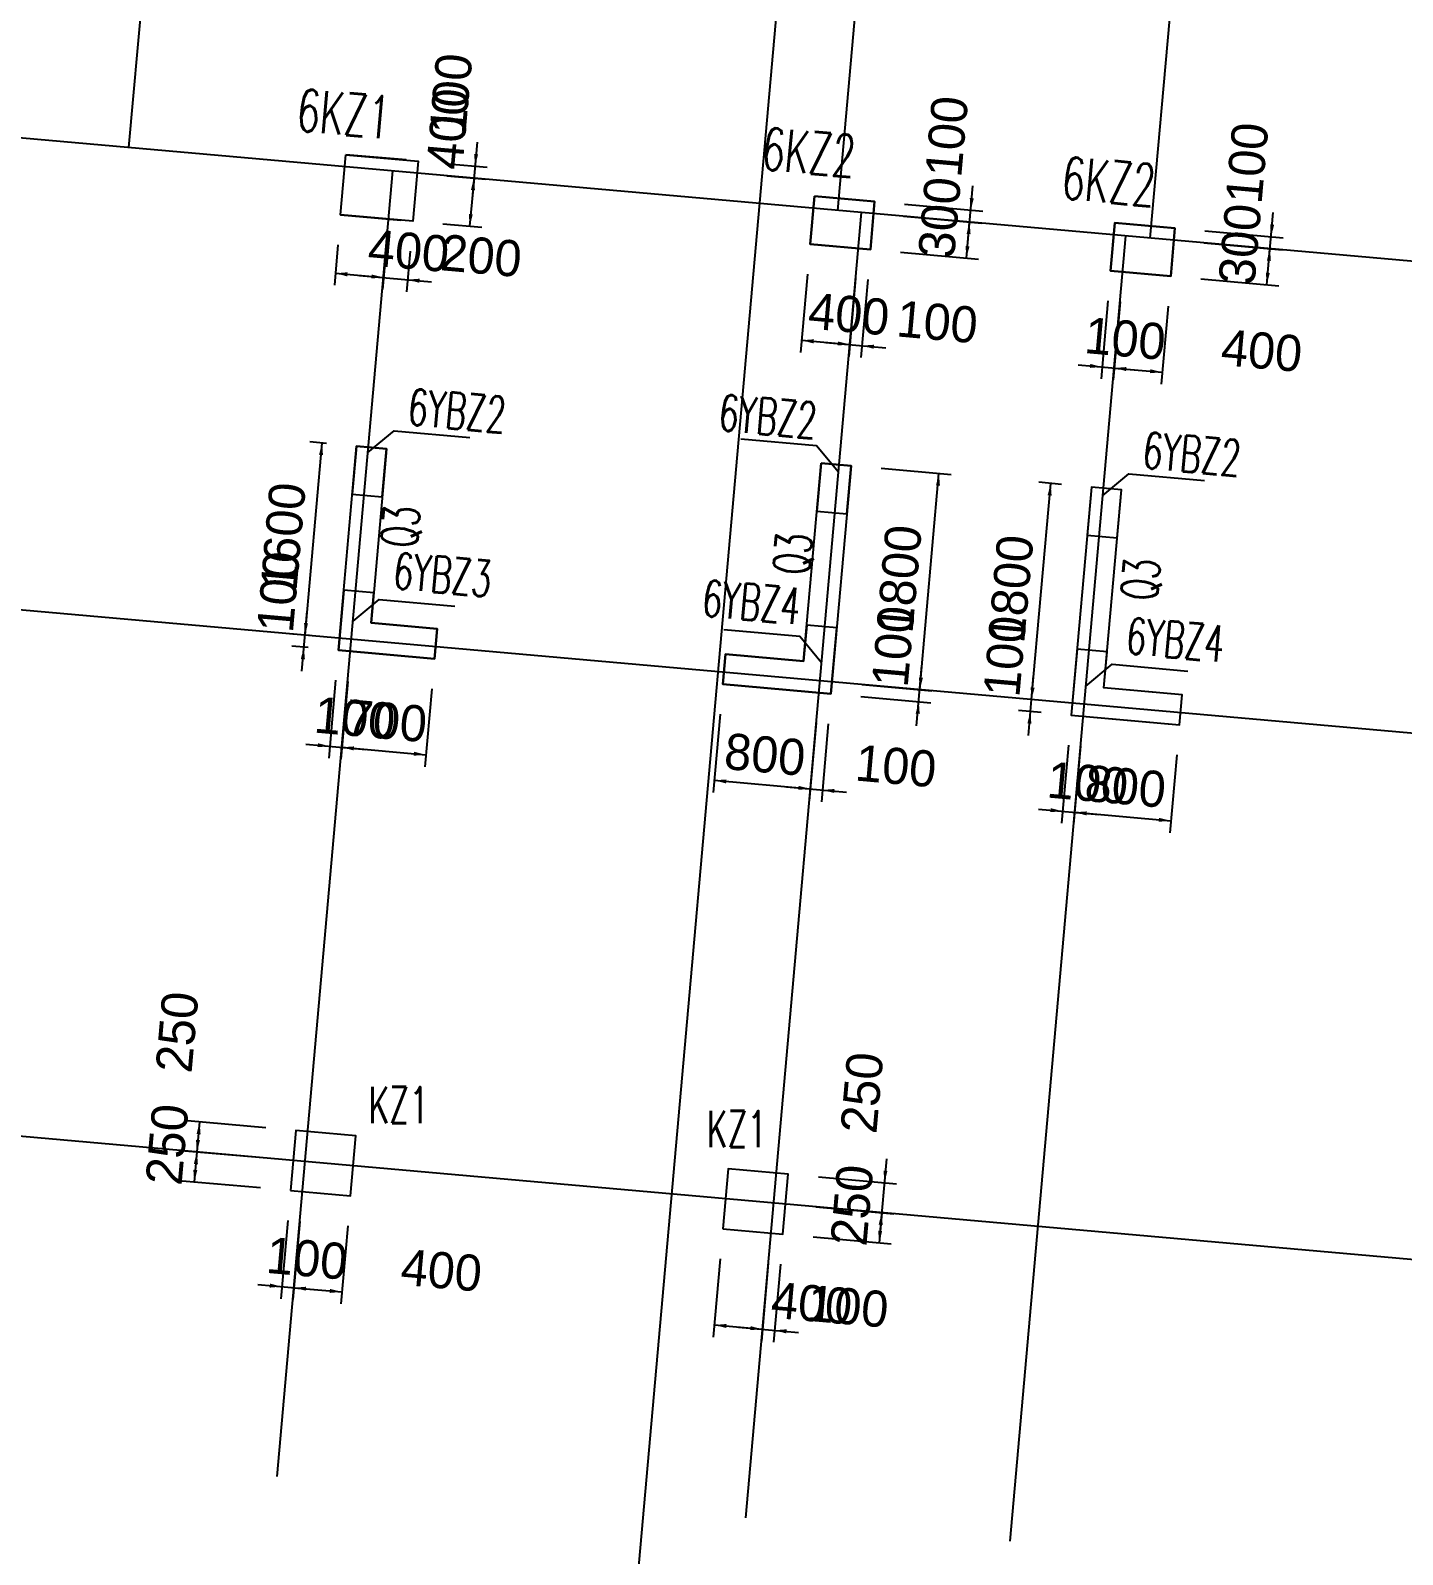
# Model space of a CAD drawing. Extents: x 387171 to 699106, y 11966 to 245688.
# Drawn here: x 627343 to 638718, y 53493 to 66135 of the extents above; entities that cross this region are included whole.
import ezdxf

# ---------------------------------------------------------------- set-up
doc = ezdxf.new("R2010")
doc.units = 0
doc.header["$LTSCALE"] = 100
doc.header["$MEASUREMENT"] = 0
for name, color, linetype in [('b边缘构件', 235, 'Continuous'), ('cnum', 7, 'Continuous'), ('COLU', 7, 'Continuous'), ('colu-主楼', 7, 'Continuous'), ('DIM', 3, 'Continuous'), ('DOTE', 253, 'Continuous'), ('L-AXIS', 3, 'Continuous'), ('NUM', 7, 'Continuous'), ('TEXT', 7, 'Continuous'), ('THIN', 7, 'Continuous'), ('wall-主楼', 2, 'Continuous'), ('Y阴影', 254, 'Continuous'), ('剪力墙身标注', 7, 'Continuous'), ('小尺寸', 4, 'Continuous'), ('柱', 2, 'Continuous')]:
    doc.layers.add(name, color=color, linetype=linetype)
doc.styles.get("Standard").update_dxf_attribs({"font": 'standard'})
doc.styles.add('tk', font='tk')
doc.dimstyles.get("Standard").update_dxf_attribs({"dimtxt": 300, "dimasz": 100, "dimexe": 100, "dimexo": 250, "dimgap": 100, "dimtad": 0, "dimtoh": 1, "dimdec": 0, "dimdsep": 46, "dimcen": 0.09, "dimclrt": 7, "dimadec": 0, "dimazin": 0, "dimtfac": 1, "dimtdec": 4, "dimtofl": 0, "dimtmove": 0, "dimatfit": 3, "dimfxl": 1, "dimtolj": 1, "dimtzin": 0, "dimarcsym": 0})

# ---------------------------------------------------------------- blocks, each defined once
blk = doc.blocks.new('*D1842')
at = {"layer": 'L-AXIS', "color": 0, "linetype": 'ByBlock', "lineweight": -2}
for p, q in [((493507, 53583), (493255, 50741)), ((493264, 50840), (658764, 36162)), ((659008, 38905), (658755, 36062))]:
    blk.add_line(p, q, dxfattribs=at)
for points in [[(493264, 50840), (493365, 50848), (493362, 50815)], [(658764, 36162), (658663, 36154), (658666, 36188)]]:
    blk.add_solid(points, dxfattribs=at)
at = {"layer": 'L-AXIS', "color": 7, "linetype": 'Continuous', "lineweight": -2, "insert": (576045, 43850), "char_height": 300, "width": 1101.67, "attachment_point": 5, "rotation": 354.9316, "style": 'tk'}
blk.add_mtext('166150', dxfattribs=at)
blk = doc.blocks.new('*D3919')
at = {"layer": '小尺寸', "color": 0, "linetype": 'ByBlock', "lineweight": -2}
for p, q in [((629873, 60745), (629816, 60098)), ((629973, 60736), (629915, 60089)), ((629625, 60215), (630123, 60171))]:
    blk.add_line(p, q, dxfattribs=at)
for points in [[(629824, 60197), (629723, 60190), (629726, 60223)], [(629924, 60189), (630025, 60196), (630022, 60163)]]:
    blk.add_solid(points, dxfattribs=at)
at = {"layer": '小尺寸', "color": 7, "linetype": 'Continuous', "lineweight": -2, "insert": (630032, 60430), "char_height": 300, "width": 476.67, "attachment_point": 5, "rotation": 354.9316, "style": 'tk'}
blk.add_mtext('100', dxfattribs=at)
blk = doc.blocks.new('*D77')
at = {"layer": '小尺寸', "color": 0, "linetype": 'ByBlock', "lineweight": -2}
for p, q in [((629973, 60736), (629915, 60089)), ((630670, 60675), (630612, 60027)), ((629924, 60189), (630621, 60127))]:
    blk.add_line(p, q, dxfattribs=at)
for points in [[(629924, 60189), (630025, 60196), (630022, 60163)], [(630621, 60127), (630520, 60119), (630523, 60152)]]:
    blk.add_solid(points, dxfattribs=at)
at = {"layer": '小尺寸', "color": 7, "linetype": 'Continuous', "lineweight": -2, "insert": (630295, 60407), "char_height": 300, "width": 566.67, "attachment_point": 5, "rotation": 354.9316, "style": 'tk'}
blk.add_mtext('700', dxfattribs=at)
blk = doc.blocks.new('*D3515')
at = {"layer": '小尺寸', "color": 0, "linetype": 'ByBlock', "lineweight": -2}
for p, q in [((633060, 60463), (633003, 59815)), ((633857, 60392), (633800, 59744)), ((633012, 59915), (633809, 59844))]:
    blk.add_line(p, q, dxfattribs=at)
for points in [[(633012, 59915), (633113, 59922), (633110, 59889)], [(633809, 59844), (633708, 59836), (633711, 59869)]]:
    blk.add_solid(points, dxfattribs=at)
at = {"layer": '小尺寸', "color": 7, "linetype": 'Continuous', "lineweight": -2, "insert": (633432, 60128), "char_height": 300, "width": 566.67, "attachment_point": 5, "rotation": 354.9316, "style": 'tk'}
blk.add_mtext('800', dxfattribs=at)
blk = doc.blocks.new('*D3256')
at = {"layer": '小尺寸', "color": 0, "linetype": 'ByBlock', "lineweight": -2}
for p, q in [((633857, 60392), (633800, 59744)), ((633957, 60383), (633900, 59736)), ((633610, 59862), (634108, 59818))]:
    blk.add_line(p, q, dxfattribs=at)
for points in [[(633809, 59844), (633708, 59836), (633711, 59869)], [(633908, 59835), (634009, 59843), (634006, 59810)]]:
    blk.add_solid(points, dxfattribs=at)
at = {"layer": '小尺寸', "color": 7, "linetype": 'Continuous', "lineweight": -2, "insert": (634518, 60032), "char_height": 300, "width": 476.67, "attachment_point": 5, "rotation": 354.9316, "style": 'tk'}
blk.add_mtext('100', dxfattribs=at)
blk = doc.blocks.new('*D4372')
at = {"layer": '小尺寸', "color": 0, "linetype": 'ByBlock', "lineweight": -2}
for p, q in [((635949, 60206), (635892, 59559)), ((636049, 60198), (635991, 59550)), ((635701, 59676), (636199, 59632))]:
    blk.add_line(p, q, dxfattribs=at)
for points in [[(635901, 59658), (635799, 59651), (635802, 59684)], [(636000, 59650), (636101, 59657), (636098, 59624)]]:
    blk.add_solid(points, dxfattribs=at)
at = {"layer": '小尺寸', "color": 7, "linetype": 'Continuous', "lineweight": -2, "insert": (636108, 59891), "char_height": 300, "width": 476.67, "attachment_point": 5, "rotation": 354.9316, "style": 'tk'}
blk.add_mtext('100', dxfattribs=at)
blk = doc.blocks.new('*D3953')
at = {"layer": '小尺寸', "color": 0, "linetype": 'ByBlock', "lineweight": -2}
for p, q in [((636049, 60198), (635991, 59550)), ((636846, 60127), (636788, 59479)), ((636000, 59650), (636797, 59579))]:
    blk.add_line(p, q, dxfattribs=at)
for points in [[(636000, 59650), (636101, 59657), (636098, 59624)], [(636797, 59579), (636696, 59571), (636699, 59604)]]:
    blk.add_solid(points, dxfattribs=at)
at = {"layer": '小尺寸', "color": 7, "linetype": 'Continuous', "lineweight": -2, "insert": (636421, 59863), "char_height": 300, "width": 566.67, "attachment_point": 5, "rotation": 354.9316, "style": 'tk'}
blk.add_mtext('800', dxfattribs=at)
blk = doc.blocks.new('*D28')
at = {"layer": '小尺寸', "color": 0, "linetype": 'ByBlock', "lineweight": -2}
for p, q in [((633786, 64113), (633728, 63465)), ((634184, 64077), (634127, 63430)), ((633737, 63565), (634136, 63530))]:
    blk.add_line(p, q, dxfattribs=at)
for points in [[(633737, 63565), (633838, 63573), (633835, 63539)], [(634136, 63530), (634035, 63522), (634037, 63555)]]:
    blk.add_solid(points, dxfattribs=at)
at = {"layer": '小尺寸', "color": 7, "linetype": 'Continuous', "lineweight": -2, "insert": (634128, 63781), "char_height": 300, "width": 576.67, "attachment_point": 5, "rotation": 354.9316, "style": 'tk'}
blk.add_mtext('400', dxfattribs=at)
blk = doc.blocks.new('*D4440')
at = {"layer": '小尺寸', "color": 0, "linetype": 'ByBlock', "lineweight": -2}
for p, q in [((634184, 64077), (634127, 63430)), ((634284, 64069), (634226, 63421)), ((633936, 63547), (634434, 63503))]:
    blk.add_line(p, q, dxfattribs=at)
for points in [[(634136, 63530), (634035, 63522), (634037, 63555)], [(634235, 63521), (634336, 63528), (634333, 63495)]]:
    blk.add_solid(points, dxfattribs=at)
at = {"layer": '小尺寸', "color": 7, "linetype": 'Continuous', "lineweight": -2, "insert": (634861, 63716), "char_height": 300, "width": 476.67, "attachment_point": 5, "rotation": 354.9316, "style": 'tk'}
blk.add_mtext('100', dxfattribs=at)
blk = doc.blocks.new('*D615')
at = {"layer": '小尺寸', "color": 0, "linetype": 'ByBlock', "lineweight": -2}
for p, q in [((634581, 64594), (635229, 64537)), ((635103, 64247), (635129, 64546)), ((634555, 64295), (635202, 64238))]:
    blk.add_line(p, q, dxfattribs=at)
for points in [[(635129, 64546), (635137, 64445), (635104, 64448)], [(635103, 64247), (635095, 64348), (635128, 64345)]]:
    blk.add_solid(points, dxfattribs=at)
at = {"layer": '小尺寸', "color": 7, "linetype": 'Continuous', "lineweight": -2, "insert": (634882, 64583), "char_height": 300, "width": 566.67, "attachment_point": 5, "rotation": 84.9316, "style": 'tk'}
blk.add_mtext('300', dxfattribs=at)
blk = doc.blocks.new('*D493')
at = {"layer": '小尺寸', "color": 0, "linetype": 'ByBlock', "lineweight": -2}
for p, q in [((635112, 64347), (635156, 64845)), ((634590, 64694), (635238, 64637)), ((634581, 64594), (635229, 64537))]:
    blk.add_line(p, q, dxfattribs=at)
for points in [[(635138, 64645), (635130, 64746), (635164, 64743)], [(635129, 64546), (635137, 64445), (635104, 64448)]]:
    blk.add_solid(points, dxfattribs=at)
at = {"layer": '小尺寸', "color": 7, "linetype": 'Continuous', "lineweight": -2, "insert": (634941, 65255), "char_height": 300, "width": 476.67, "attachment_point": 5, "rotation": 84.9316, "style": 'tk'}
blk.add_mtext('100', dxfattribs=at)
blk = doc.blocks.new('*D625')
at = {"layer": '小尺寸', "color": 0, "linetype": 'ByBlock', "lineweight": -2}
for p, q in [((636276, 63892), (636219, 63244)), ((636376, 63883), (636318, 63236)), ((636028, 63362), (636526, 63318))]:
    blk.add_line(p, q, dxfattribs=at)
for points in [[(636227, 63344), (636126, 63336), (636129, 63369)], [(636327, 63335), (636428, 63343), (636425, 63310)]]:
    blk.add_solid(points, dxfattribs=at)
at = {"layer": '小尺寸', "color": 7, "linetype": 'Continuous', "lineweight": -2, "insert": (636419, 63578), "char_height": 300, "width": 476.67, "attachment_point": 5, "rotation": 354.9316, "style": 'tk'}
blk.add_mtext('100', dxfattribs=at)
blk = doc.blocks.new('*D211')
at = {"layer": '小尺寸', "color": 0, "linetype": 'ByBlock', "lineweight": -2}
for p, q in [((636376, 63883), (636318, 63236)), ((636774, 63848), (636717, 63200)), ((636327, 63335), (636725, 63300))]:
    blk.add_line(p, q, dxfattribs=at)
for points in [[(636327, 63335), (636428, 63343), (636425, 63310)], [(636725, 63300), (636624, 63292), (636627, 63325)]]:
    blk.add_solid(points, dxfattribs=at)
at = {"layer": '小尺寸', "color": 7, "linetype": 'Continuous', "lineweight": -2, "insert": (637551, 63478), "char_height": 300, "width": 576.67, "attachment_point": 5, "rotation": 354.9316, "style": 'tk'}
blk.add_mtext('400', dxfattribs=at)
blk = doc.blocks.new('*D1231')
at = {"layer": '小尺寸', "color": 0, "linetype": 'ByBlock', "lineweight": -2}
for p, q in [((637072, 64373), (637719, 64316)), ((637593, 64026), (637619, 64325)), ((637045, 64075), (637693, 64017))]:
    blk.add_line(p, q, dxfattribs=at)
for points in [[(637619, 64325), (637627, 64224), (637594, 64227)], [(637593, 64026), (637585, 64127), (637618, 64124)]]:
    blk.add_solid(points, dxfattribs=at)
at = {"layer": '小尺寸', "color": 7, "linetype": 'Continuous', "lineweight": -2, "insert": (637372, 64362), "char_height": 300, "width": 566.67, "attachment_point": 5, "rotation": 84.9316, "style": 'tk'}
blk.add_mtext('300', dxfattribs=at)
blk = doc.blocks.new('*D1188')
at = {"layer": '小尺寸', "color": 0, "linetype": 'ByBlock', "lineweight": -2}
for p, q in [((637602, 64126), (637646, 64624)), ((637072, 64373), (637719, 64316)), ((637080, 64473), (637728, 64416))]:
    blk.add_line(p, q, dxfattribs=at)
for points in [[(637628, 64424), (637621, 64526), (637654, 64523)], [(637619, 64325), (637627, 64224), (637594, 64227)]]:
    blk.add_solid(points, dxfattribs=at)
at = {"layer": '小尺寸', "color": 7, "linetype": 'Continuous', "lineweight": -2, "insert": (637431, 65035), "char_height": 300, "width": 476.67, "attachment_point": 5, "rotation": 84.9316, "style": 'tk'}
blk.add_mtext('100', dxfattribs=at)
blk = doc.blocks.new('*D1332')
at = {"layer": '小尺寸', "color": 0, "linetype": 'ByBlock', "lineweight": -2}
for p, q in [((629592, 60820), (629636, 61318)), ((629655, 61116), (629519, 61128)), ((629646, 61016), (629510, 61028))]:
    blk.add_line(p, q, dxfattribs=at)
for points in [[(629619, 61119), (629611, 61220), (629644, 61217)], [(629610, 61020), (629618, 60918), (629584, 60921)]]:
    blk.add_solid(points, dxfattribs=at)
at = {"layer": '小尺寸', "color": 7, "linetype": 'Continuous', "lineweight": -2, "insert": (629400, 61478), "char_height": 300, "width": 476.67, "attachment_point": 5, "rotation": 84.9316, "style": 'tk'}
blk.add_mtext('100', dxfattribs=at)
blk = doc.blocks.new('*D2620')
at = {"layer": '小尺寸', "color": 0, "linetype": 'ByBlock', "lineweight": -2}
for p, q in [((629619, 61119), (629760, 62713)), ((629796, 62710), (629660, 62722)), ((629655, 61116), (629519, 61128))]:
    blk.add_line(p, q, dxfattribs=at)
for points in [[(629760, 62713), (629768, 62612), (629735, 62615)], [(629619, 61119), (629611, 61220), (629644, 61217)]]:
    blk.add_solid(points, dxfattribs=at)
at = {"layer": '小尺寸', "color": 7, "linetype": 'Continuous', "lineweight": -2, "insert": (629440, 61938), "char_height": 300, "width": 685, "attachment_point": 5, "rotation": 84.9316, "style": 'tk'}
blk.add_mtext('1600', dxfattribs=at)
blk = doc.blocks.new('*D2340')
at = {"layer": '小尺寸', "color": 0, "linetype": 'ByBlock', "lineweight": -2}
for p, q in [((635616, 60286), (635660, 60784)), ((635731, 60577), (635543, 60594)), ((635722, 60477), (635534, 60494))]:
    blk.add_line(p, q, dxfattribs=at)
for points in [[(635642, 60585), (635635, 60686), (635668, 60683)], [(635633, 60485), (635641, 60384), (635608, 60387)]]:
    blk.add_solid(points, dxfattribs=at)
at = {"layer": '小尺寸', "color": 7, "linetype": 'Continuous', "lineweight": -2, "insert": (635423, 60944), "char_height": 300, "width": 476.67, "attachment_point": 5, "rotation": 84.9316, "style": 'tk'}
blk.add_mtext('100', dxfattribs=at)
blk = doc.blocks.new('*D3159')
at = {"layer": '小尺寸', "color": 0, "linetype": 'ByBlock', "lineweight": -2}
for p, q in [((635642, 60585), (635801, 62378)), ((635890, 62370), (635702, 62387)), ((635731, 60577), (635543, 60594))]:
    blk.add_line(p, q, dxfattribs=at)
for points in [[(635801, 62378), (635809, 62277), (635776, 62280)], [(635642, 60585), (635635, 60686), (635668, 60683)]]:
    blk.add_solid(points, dxfattribs=at)
at = {"layer": '小尺寸', "color": 7, "linetype": 'Continuous', "lineweight": -2, "insert": (635473, 61503), "char_height": 300, "width": 690, "attachment_point": 5, "rotation": 84.9316, "style": 'tk'}
blk.add_mtext('1800', dxfattribs=at)
blk = doc.blocks.new('*D1403')
at = {"layer": '小尺寸', "color": 0, "linetype": 'ByBlock', "lineweight": -2}
for p, q in [((634690, 60368), (634734, 60866)), ((634237, 60710), (634816, 60658)), ((634228, 60610), (634807, 60559))]:
    blk.add_line(p, q, dxfattribs=at)
for points in [[(634716, 60667), (634709, 60768), (634742, 60765)], [(634708, 60567), (634715, 60466), (634682, 60469)]]:
    blk.add_solid(points, dxfattribs=at)
at = {"layer": '小尺寸', "color": 7, "linetype": 'Continuous', "lineweight": -2, "insert": (634497, 61026), "char_height": 300, "width": 476.67, "attachment_point": 5, "rotation": 84.9316, "style": 'tk'}
blk.add_mtext('100', dxfattribs=at)
blk = doc.blocks.new('*D2148')
at = {"layer": '小尺寸', "color": 0, "linetype": 'ByBlock', "lineweight": -2}
for p, q in [((634396, 62503), (634975, 62451)), ((634716, 60667), (634875, 62460)), ((634237, 60710), (634816, 60658))]:
    blk.add_line(p, q, dxfattribs=at)
for points in [[(634875, 62460), (634883, 62359), (634850, 62362)], [(634716, 60667), (634709, 60768), (634742, 60765)]]:
    blk.add_solid(points, dxfattribs=at)
at = {"layer": '小尺寸', "color": 7, "linetype": 'Continuous', "lineweight": -2, "insert": (634547, 61586), "char_height": 300, "width": 690, "attachment_point": 5, "rotation": 84.9316, "style": 'tk'}
blk.add_mtext('1800', dxfattribs=at)
blk = doc.blocks.new('*D981')
at = {"layer": '小尺寸', "color": 0, "linetype": 'ByBlock', "lineweight": -2}
for p, q in [((629892, 64358), (629862, 64021)), ((630291, 64322), (630261, 63986)), ((629871, 64121), (630270, 64086))]:
    blk.add_line(p, q, dxfattribs=at)
for points in [[(629871, 64121), (629972, 64129), (629969, 64095)], [(630270, 64086), (630169, 64078), (630171, 64111)]]:
    blk.add_solid(points, dxfattribs=at)
at = {"layer": '小尺寸', "color": 7, "linetype": 'Continuous', "lineweight": -2, "insert": (630478, 64306), "char_height": 300, "width": 576.67, "attachment_point": 5, "rotation": 354.9316, "style": 'tk'}
blk.add_mtext('400', dxfattribs=at)
blk = doc.blocks.new('*D719')
at = {"layer": '小尺寸', "color": 0, "linetype": 'ByBlock', "lineweight": -2}
for p, q in [((630291, 64322), (630261, 63986)), ((630490, 64305), (630460, 63968)), ((630070, 64103), (630668, 64050))]:
    blk.add_line(p, q, dxfattribs=at)
for points in [[(630270, 64086), (630169, 64078), (630171, 64111)], [(630469, 64068), (630570, 64076), (630567, 64042)]]:
    blk.add_solid(points, dxfattribs=at)
at = {"layer": '小尺寸', "color": 7, "linetype": 'Continuous', "lineweight": -2, "insert": (631080, 64265), "char_height": 300, "width": 566.67, "attachment_point": 5, "rotation": 354.9316, "style": 'tk'}
blk.add_mtext('200', dxfattribs=at)
blk = doc.blocks.new('*D585')
at = {"layer": '小尺寸', "color": 0, "linetype": 'ByBlock', "lineweight": -2}
for p, q in [((631046, 65209), (631002, 64711)), ((630805, 65030), (631128, 65001)), ((630796, 64930), (631119, 64901))]:
    blk.add_line(p, q, dxfattribs=at)
for points in [[(631029, 65010), (631021, 65111), (631054, 65108)], [(631020, 64910), (631028, 64809), (630994, 64812)]]:
    blk.add_solid(points, dxfattribs=at)
at = {"layer": '小尺寸', "color": 7, "linetype": 'Continuous', "lineweight": -2, "insert": (630831, 65609), "char_height": 300, "width": 476.67, "attachment_point": 5, "rotation": 84.9316, "style": 'tk'}
blk.add_mtext('100', dxfattribs=at)
blk = doc.blocks.new('*D1514')
at = {"layer": '小尺寸', "color": 0, "linetype": 'ByBlock', "lineweight": -2}
for p, q in [((630796, 64930), (631119, 64901)), ((631020, 64910), (630984, 64512)), ((630761, 64532), (631084, 64503))]:
    blk.add_line(p, q, dxfattribs=at)
for points in [[(631020, 64910), (631028, 64809), (630994, 64812)], [(630984, 64512), (630977, 64613), (631010, 64610)]]:
    blk.add_solid(points, dxfattribs=at)
at = {"layer": '小尺寸', "color": 7, "linetype": 'Continuous', "lineweight": -2, "insert": (630805, 65319), "char_height": 300, "width": 576.67, "attachment_point": 5, "rotation": 84.9316, "style": 'tk'}
blk.add_mtext('400', dxfattribs=at)
blk = doc.blocks.new('*D1111')
at = {"layer": 'DIM', "color": 0, "linetype": 'ByBlock', "lineweight": -2}
for p, q in [((629293, 57032), (628645, 57089)), ((628745, 57081), (628723, 56832)), ((629271, 56783), (628623, 56840))]:
    blk.add_line(p, q, dxfattribs=at)
for points in [[(628745, 57081), (628753, 56979), (628720, 56982)], [(628723, 56832), (628715, 56933), (628748, 56930)]]:
    blk.add_solid(points, dxfattribs=at)
at = {"layer": 'DIM', "color": 7, "linetype": 'Continuous', "lineweight": -2, "insert": (628560, 57826), "char_height": 300, "width": 566.67, "attachment_point": 5, "rotation": 84.9316, "style": 'tk'}
blk.add_mtext('250', dxfattribs=at)
blk = doc.blocks.new('*D1065')
at = {"layer": 'DIM', "color": 0, "linetype": 'ByBlock', "lineweight": -2}
for p, q in [((629271, 56783), (628623, 56840)), ((628723, 56832), (628701, 56583)), ((629249, 56534), (628601, 56591))]:
    blk.add_line(p, q, dxfattribs=at)
for points in [[(628723, 56832), (628731, 56730), (628697, 56733)], [(628701, 56583), (628693, 56684), (628726, 56681)]]:
    blk.add_solid(points, dxfattribs=at)
at = {"layer": 'DIM', "color": 7, "linetype": 'Continuous', "lineweight": -2, "insert": (628477, 56894), "char_height": 300, "width": 566.67, "attachment_point": 5, "rotation": 84.9316, "style": 'tk'}
blk.add_mtext('250', dxfattribs=at)
blk = doc.blocks.new('*D635')
at = {"layer": 'DIM', "color": 0, "linetype": 'ByBlock', "lineweight": -2}
for p, q in [((629476, 56263), (629418, 55615)), ((629575, 56254), (629518, 55607)), ((629228, 55733), (629726, 55688))]:
    blk.add_line(p, q, dxfattribs=at)
for points in [[(629427, 55715), (629326, 55707), (629329, 55740)], [(629527, 55706), (629628, 55714), (629625, 55681)]]:
    blk.add_solid(points, dxfattribs=at)
at = {"layer": 'DIM', "color": 7, "linetype": 'Continuous', "lineweight": -2, "insert": (629635, 55948), "char_height": 300, "width": 476.67, "attachment_point": 5, "rotation": 354.9316, "style": 'tk'}
blk.add_mtext('100', dxfattribs=at)
blk = doc.blocks.new('*D1562')
at = {"layer": 'DIM', "color": 0, "linetype": 'ByBlock', "lineweight": -2}
for p, q in [((629575, 56254), (629518, 55607)), ((629974, 56219), (629916, 55571)), ((629527, 55706), (629925, 55671))]:
    blk.add_line(p, q, dxfattribs=at)
for points in [[(629527, 55706), (629628, 55714), (629625, 55681)], [(629925, 55671), (629824, 55663), (629827, 55696)]]:
    blk.add_solid(points, dxfattribs=at)
at = {"layer": 'DIM', "color": 7, "linetype": 'Continuous', "lineweight": -2, "insert": (630750, 55849), "char_height": 300, "width": 576.67, "attachment_point": 5, "rotation": 354.9316, "style": 'tk'}
blk.add_mtext('400', dxfattribs=at)
blk = doc.blocks.new('*D2817')
at = {"layer": 'DIM', "color": 0, "linetype": 'ByBlock', "lineweight": -2}
for p, q in [((634440, 56776), (634383, 56129)), ((633875, 56626), (634522, 56568)), ((633853, 56377), (634500, 56319))]:
    blk.add_line(p, q, dxfattribs=at)
for points in [[(634423, 56577), (634415, 56678), (634448, 56675)], [(634401, 56328), (634408, 56227), (634375, 56230)]]:
    blk.add_solid(points, dxfattribs=at)
at = {"layer": 'DIM', "color": 7, "linetype": 'Continuous', "lineweight": -2, "insert": (634238, 57323), "char_height": 300, "width": 566.67, "attachment_point": 5, "rotation": 84.9316, "style": 'tk'}
blk.add_mtext('250', dxfattribs=at)
blk = doc.blocks.new('*D2445')
at = {"layer": 'DIM', "color": 0, "linetype": 'ByBlock', "lineweight": -2}
for p, q in [((633853, 56377), (634500, 56319)), ((634401, 56328), (634379, 56079)), ((633831, 56128), (634478, 56070))]:
    blk.add_line(p, q, dxfattribs=at)
for points in [[(634401, 56328), (634408, 56227), (634375, 56230)], [(634379, 56079), (634371, 56180), (634404, 56177)]]:
    blk.add_solid(points, dxfattribs=at)
at = {"layer": 'DIM', "color": 7, "linetype": 'Continuous', "lineweight": -2, "insert": (634155, 56390), "char_height": 300, "width": 566.67, "attachment_point": 5, "rotation": 84.9316, "style": 'tk'}
blk.add_mtext('250', dxfattribs=at)
blk = doc.blocks.new('*D3531')
at = {"layer": 'DIM', "color": 0, "linetype": 'ByBlock', "lineweight": -2}
for p, q in [((633062, 55945), (633004, 55297)), ((633460, 55909), (633403, 55262)), ((633013, 55397), (633411, 55362))]:
    blk.add_line(p, q, dxfattribs=at)
for points in [[(633013, 55397), (633114, 55405), (633111, 55372)], [(633411, 55362), (633310, 55354), (633313, 55387)]]:
    blk.add_solid(points, dxfattribs=at)
at = {"layer": 'DIM', "color": 7, "linetype": 'Continuous', "lineweight": -2, "insert": (633820, 55576), "char_height": 300, "width": 576.67, "attachment_point": 5, "rotation": 354.9316, "style": 'tk'}
blk.add_mtext('400', dxfattribs=at)
blk = doc.blocks.new('*D3279')
at = {"layer": 'DIM', "color": 0, "linetype": 'ByBlock', "lineweight": -2}
for p, q in [((633460, 55909), (633403, 55262)), ((633560, 55901), (633502, 55253)), ((633212, 55379), (633710, 55335))]:
    blk.add_line(p, q, dxfattribs=at)
for points in [[(633411, 55362), (633310, 55354), (633313, 55387)], [(633511, 55353), (633612, 55361), (633609, 55327)]]:
    blk.add_solid(points, dxfattribs=at)
at = {"layer": 'DIM', "color": 7, "linetype": 'Continuous', "lineweight": -2, "insert": (634121, 55550), "char_height": 300, "width": 476.67, "attachment_point": 5, "rotation": 354.9316, "style": 'tk'}
blk.add_mtext('100', dxfattribs=at)

msp = doc.modelspace()

# ---------------------------------------------------------------- hatches: boundary and pattern name
at = {"layer": 'Y阴影'}
h = msp.add_hatch(dxfattribs=at)
h.set_pattern_fill('ANSI31', color=256, scale=25, angle=-21.95462, style=0)
h.set_pattern_definition([])
h.paths.add_polyline_path([(630045.4, 62687.6), (630010.1, 62289.2), (630259.3, 62267.1), (630294.6, 62665.5)], flags=0)
h = msp.add_hatch(dxfattribs=at)
h.set_pattern_fill('ANSI31', color=256, scale=25, angle=-21.95462, style=0)
h.set_pattern_definition([])
h.paths.add_polyline_path([(633898.2, 62546.7), (633862.9, 62148.2), (634112, 62126.1), (634147.4, 62524.6)], flags=0)
h = msp.add_hatch(dxfattribs=at)
h.set_pattern_fill('ANSI31', color=256, scale=25, angle=-21.95462, style=0)
h.set_pattern_definition([])
h.paths.add_polyline_path([(636139.4, 62347.9), (636104.1, 61949.5), (636353.2, 61927.4), (636388.6, 62325.8)], flags=0)
h = msp.add_hatch(dxfattribs=at)
h.set_pattern_fill('ANSI31', color=256, scale=25, angle=-21.95462, style=0)
h.set_pattern_definition([])
h.paths.add_polyline_path([(629939.4, 61492.3), (629895.2, 60994.2), (630692.1, 60923.6), (630714.2, 61172.6), (630166.5, 61221.2), (630188.6, 61470.2)], flags=0)
h = msp.add_hatch(dxfattribs=at)
h.set_pattern_fill('ANSI31', color=256, scale=25, angle=-21.95462, style=0)
h.set_pattern_definition([])
h.paths.add_polyline_path([(633105, 60960.6), (633082.9, 60711.5), (633979.4, 60632), (634028, 61179.9), (633779.1, 61201.9), (633752.6, 60903.1)], flags=0)
h = msp.add_hatch(dxfattribs=at)
h.set_pattern_fill('ANSI31', color=256, scale=25, angle=-21.95462, style=0)
h.set_pattern_definition([])
h.paths.add_polyline_path([(636020.1, 61003.2), (635971.5, 60455.3), (636469.6, 60411.2), (636868, 60375.8), (636890.1, 60624.8), (636491.7, 60660.2), (636242.8, 60682.3), (636269.3, 60981.1)], flags=0)

# ---------------------------------------------------------------- linework, layer by layer
at = {"layer": 'b边缘构件'}
for points in [[(630045.4, 62687.6), (630010.1, 62289.2), (630259.3, 62267.1), (630294.6, 62665.5), (630045.4, 62687.6)], [(633898.2, 62546.7), (633862.9, 62148.2), (634112, 62126.1), (634147.4, 62524.6), (633898.2, 62546.7)], [(636139.4, 62347.9), (636104.1, 61949.5), (636353.2, 61927.4), (636388.6, 62325.8), (636139.4, 62347.9)], [(629939.4, 61492.3), (629895.2, 60994.2), (630692.1, 60923.6), (630714.2, 61172.6), (630166.5, 61221.2), (630188.6, 61470.2), (629939.4, 61492.3)], [(633105, 60960.6), (633082.9, 60711.5), (633979.4, 60632), (634028, 61179.9), (633779.1, 61201.9), (633752.6, 60903.1), (633105, 60960.6)], [(636020.1, 61003.2), (635971.5, 60455.3), (636469.6, 60411.2), (636868, 60375.8), (636890.1, 60624.8), (636491.7, 60660.2), (636242.8, 60682.3), (636269.3, 60981.1), (636020.1, 61003.2)]]:
    msp.add_lwpolyline(points, dxfattribs=at)
at = {"layer": 'COLU'}
for points in [[(629497.7, 56511.8), (629995.7, 56467.7), (630039.9, 56965.7), (629541.8, 57009.9)], [(633083.6, 56193.8), (633581.6, 56149.6), (633625.8, 56647.7), (633127.8, 56691.8)]]:
    msp.add_lwpolyline(points, close=True, dxfattribs=at)
at = {"layer": 'colu-主楼'}
for points in [[(629958.6, 65104.7), (630556.3, 65051.7), (630512.1, 64553.7), (629914.4, 64606.7)], [(633843.4, 64760.2), (634341.4, 64716), (634306.1, 64317.6), (633808, 64361.7)], [(636831.6, 64495.1), (636333.6, 64539.3), (636298.2, 64140.9), (636796.3, 64096.7)]]:
    msp.add_lwpolyline(points, close=True, dxfattribs=at)
at = {"layer": 'DOTE'}
for p, q in [((636774.3, 102900.4), (631338.3, 41609.5)), ((629326.5, 78352.3), (628156.8, 65164.1)), ((635203.4, 77831), (634033.7, 64642.9)), ((637793.2, 77601.3), (636623.6, 64413.2)), ((652182.4, 63033.3), (592190.1, 68354)), ((662839, 53805.8), (502916.7, 67989.4)), ((629387.8, 54141.3), (630348.2, 64969.8)), ((633272.6, 53796.8), (634233, 64625.2)), ((635464, 53602.4), (636424.4, 64430.9)), ((651837.9, 59148.5), (602113.1, 63558.7))]:
    msp.add_line(p, q, dxfattribs=at)
at = {"layer": 'THIN', "color": 200}
for points in [[(630140.8, 62633.5), (630357.7, 62815.1), (630985.3, 62759.4)], [(634041.8, 62471.4), (633860.2, 62688.3), (633232.7, 62743.9)], [(636233.2, 62277), (636450.1, 62458.6), (637077.6, 62402.9)], [(630016.8, 61234.4), (630233.6, 61416), (630861.2, 61360.3)], [(633901.5, 60889.9), (633720, 61106.8), (633092.4, 61162.4)], [(636092.9, 60695.5), (636309.8, 60877.1), (636937.3, 60821.4)]]:
    msp.add_lwpolyline(points, dxfattribs=at)
at = {"layer": 'wall-主楼'}
for points in [[(630166.3, 61221.2), (630714.2, 61172.6), (630692.1, 60923.6), (629895.2, 60994.2), (630045.4, 62687.6), (630294.4, 62665.5)], [(633898, 62546.7), (634147, 62524.6), (633979.2, 60632), (633082.7, 60711.5), (633104.8, 60960.6), (633752.3, 60903.1)], [(636388.3, 62325.8), (636139.2, 62347.9), (635971.4, 60455.3), (636867.9, 60375.8), (636889.9, 60624.9), (636242.5, 60682.3)]]:
    msp.add_lwpolyline(points, close=True, dxfattribs=at)
at = {"layer": '柱'}
for p, q in [((630456.5, 65060.6), (629958.4, 65104.7)), ((633843.2, 64760.2), (633807.9, 64361.8)), ((634341.2, 64716), (633843.2, 64760.2)), ((629914.3, 64606.7), (630412.3, 64562.5)), ((634305.9, 64317.6), (634341.2, 64716)), ((636333.4, 64539.3), (636298.1, 64140.9)), ((636831.5, 64495.2), (636333.4, 64539.3)), ((636796.1, 64096.7), (636831.5, 64495.2)), ((633807.9, 64361.8), (634305.9, 64317.6)), ((636298.1, 64140.9), (636796.1, 64096.7))]:
    msp.add_line(p, q, dxfattribs=at)
for points in [[(629958.4, 65104.7), (630556.1, 65051.7), (630511.9, 64553.7), (629914.3, 64606.7)], [(633843.2, 64760.2), (634341.2, 64716), (634305.9, 64317.6), (633807.9, 64361.8)], [(636333.4, 64539.3), (636831.5, 64495.2), (636796.1, 64096.7), (636298.1, 64140.9)]]:
    msp.add_lwpolyline(points, close=True, dxfattribs=at)

# ---------------------------------------------------------------- texts
at = {"layer": 'cnum', "color": 200, "width": 0.7}
for s, p in [('6KZ1', (629539.9, 65303.6)), ('6KZ2', (633394.4, 64983.2)), ('6KZ2', (633394.4, 64983.2)), ('6KZ2', (635882.1, 64741.1)), ('6KZ2', (635882.1, 64741.1))]:
    msp.add_text(s, height=350, rotation=354.93165, dxfattribs=at).set_placement(p)
at = {"layer": 'NUM', "color": 200, "width": 0.7}
for p in [(630146, 57071.8), (632950.4, 56873.2)]:
    msp.add_text('KZ1', height=300, dxfattribs=at).set_placement(p)
at = {"layer": 'TEXT', "color": 200, "width": 0.7}
for s, p in [('6YBZ2', (630462.6, 62865.8)), ('6YBZ2', (633039.9, 62818.9)), ('6YBZ2', (636554.8, 62507.1)), ('6YBZ3', (630342.1, 61506.8)), ('6YBZ4', (632903.4, 61279.6)), ('6YBZ4', (636418.2, 60967.9))]:
    msp.add_text(s, height=300, rotation=354.93165, dxfattribs=at).set_placement(p)
at = {"layer": '剪力墙身标注', "width": 0.7}
for p in [(630544.6, 61835), (633797, 61609.8), (636681.1, 61397.4)]:
    msp.add_text('Q3', height=300, rotation=84.93165, dxfattribs=at).set_placement(p)

# ---------------------------------------------------------------- dimensions: what is measured, and where the dimension line sits
at = {"layer": 'DIM', "color": 200}
for p1, p2, distance, picture, middle in [((629541.8, 57009.9), (629519.8, 56760.9), -800, '*D1111', (628515.2, 57319.9)), ((633625.8, 56647.7), (633603.7, 56398.7), 800, '*D2817', (634192.9, 56816.3)), ((629519.8, 56760.9), (629497.7, 56511.8), -800, '*D1065', (628432.5, 56387.4)), ((633603.7, 56398.7), (633581.6, 56149.6), 800, '*D2445', (634110.2, 55883.8)), ((629497.7, 56511.8), (629597.3, 56503), -800, '*D635', (629248, 55981.8)), ((629597.3, 56503), (629995.7, 56467.7), -800, '*D1562', (630164.4, 55900.6)), ((633083.6, 56193.8), (633482, 56158.5), -800, '*D3531', (633234.2, 55628.3)), ((633482, 56158.5), (633581.6, 56149.6), -800, '*D3279', (633734.2, 55583.9))]:
    dim = msp.add_aligned_dim(p1=p1, p2=p2, distance=distance, dimstyle='Standard', dxfattribs=at)
    dim.commit()
    dim.dimension.update_dxf_attribs({"geometry": picture, "text_midpoint": middle})
at = {"layer": 'L-AXIS'}
dim = msp.add_linear_dim(base=(658764.3, 36162.1), p1=(493529.3, 53831.9), p2=(659029.6, 39153.6), angle=354.93165, dimstyle='Standard', dxfattribs=at)
dim.commit()
dim.dimension.update_dxf_attribs({"geometry": '*D1842', "text_midpoint": (576045.1, 43849.9)})
at = {"layer": '小尺寸'}
for base, p1, p2, angle, picture, middle in [((631019.8, 64910.2), (630556.1, 65051.7), (630547.3, 64952.1), 84.93165, '*D585', (630796.6, 65222.6)), ((630984.5, 64511.8), (630547.3, 64952.1), (630511.9, 64553.7), 84.93165, '*D1514', (630753.1, 64733.1)), ((630269.6, 64085.5), (629914.3, 64606.7), (630312.7, 64571.3), 354.93165, '*D981', (629892.2, 64357.7)), ((630468.8, 64067.8), (630312.7, 64571.3), (630511.9, 64553.7), 354.93165, '*D719', (630598.9, 64307.3)), ((629760.1, 62712.9), (629903.9, 61093.9), (630045.2, 62687.6), 84.93165, '*D2620', (629440.4, 61938.1)), ((634875.4, 62460), (633987.9, 60731.7), (634146.9, 62524.6), 84.93165, '*D2148', (634546.8, 61585.6)), ((635801.3, 62377.9), (635980, 60555), (636139.1, 62347.9), 84.93165, '*D3159', (635472.8, 61503.5)), ((629618.7, 61119.2), (629895.1, 60994.3), (629903.9, 61093.9), 84.93165, '*D1332', (629365.3, 61091.4)), ((634716.3, 60667), (633979, 60632), (633987.9, 60731.7), 84.93165, '*D1403', (634462.9, 60639.3)), ((635642.3, 60584.9), (635971.2, 60455.4), (635980, 60555), 84.93165, '*D2340', (635388.9, 60557.2))]:
    dim = msp.add_linear_dim(base=base, p1=p1, p2=p2, angle=angle, dimstyle='Standard', dxfattribs=at)
    dim.commit()
    dim.dimension.update_dxf_attribs({"geometry": picture, "text_midpoint": middle})
for p1, p2, picture, middle in [((634332.4, 64616.4), (634341.2, 64716), '*D493', (634906.9, 64868.6)), ((636822.6, 64395.5), (636831.5, 64495.2), '*D1188', (637397.1, 64647.7)), ((634305.9, 64317.6), (634332.4, 64616.4), '*D615', (634834.5, 64051.8)), ((636796.1, 64096.7), (636822.6, 64395.5), '*D1231', (637324.7, 63830.9)), ((633807.9, 64361.8), (634206.3, 64326.4), '*D28', (633542, 63833.2)), ((634206.3, 64326.4), (634305.9, 64317.6), '*D4440', (634474.5, 63750.5)), ((636298.1, 64140.9), (636397.7, 64132.1), '*D625', (636032.3, 63612.3)), ((636397.7, 64132.1), (636796.1, 64096.7), '*D211', (636964.8, 63529.6)), ((629895.1, 60994.3), (629994.7, 60985.4), '*D3919', (629645.3, 60464.2)), ((629994.7, 60985.4), (630691.9, 60923.6), '*D77', (630294.7, 60406.7)), ((633082.5, 60711.6), (633879.4, 60640.9), '*D3515', (633432.4, 60128.4)), ((633879.4, 60640.9), (633979, 60632), '*D3256', (634131.6, 60066.4)), ((635971.2, 60455.4), (636070.8, 60446.5), '*D4372', (635721.5, 59925.3)), ((636070.8, 60446.5), (636867.7, 60375.9), '*D3953', (636420.7, 59863.3))]:
    dim = msp.add_aligned_dim(p1=p1, p2=p2, distance=-800, dimstyle='Standard', dxfattribs=at)
    dim.commit()
    dim.dimension.update_dxf_attribs({"geometry": picture, "text_midpoint": middle})

doc.saveas('drawing.dxf')
